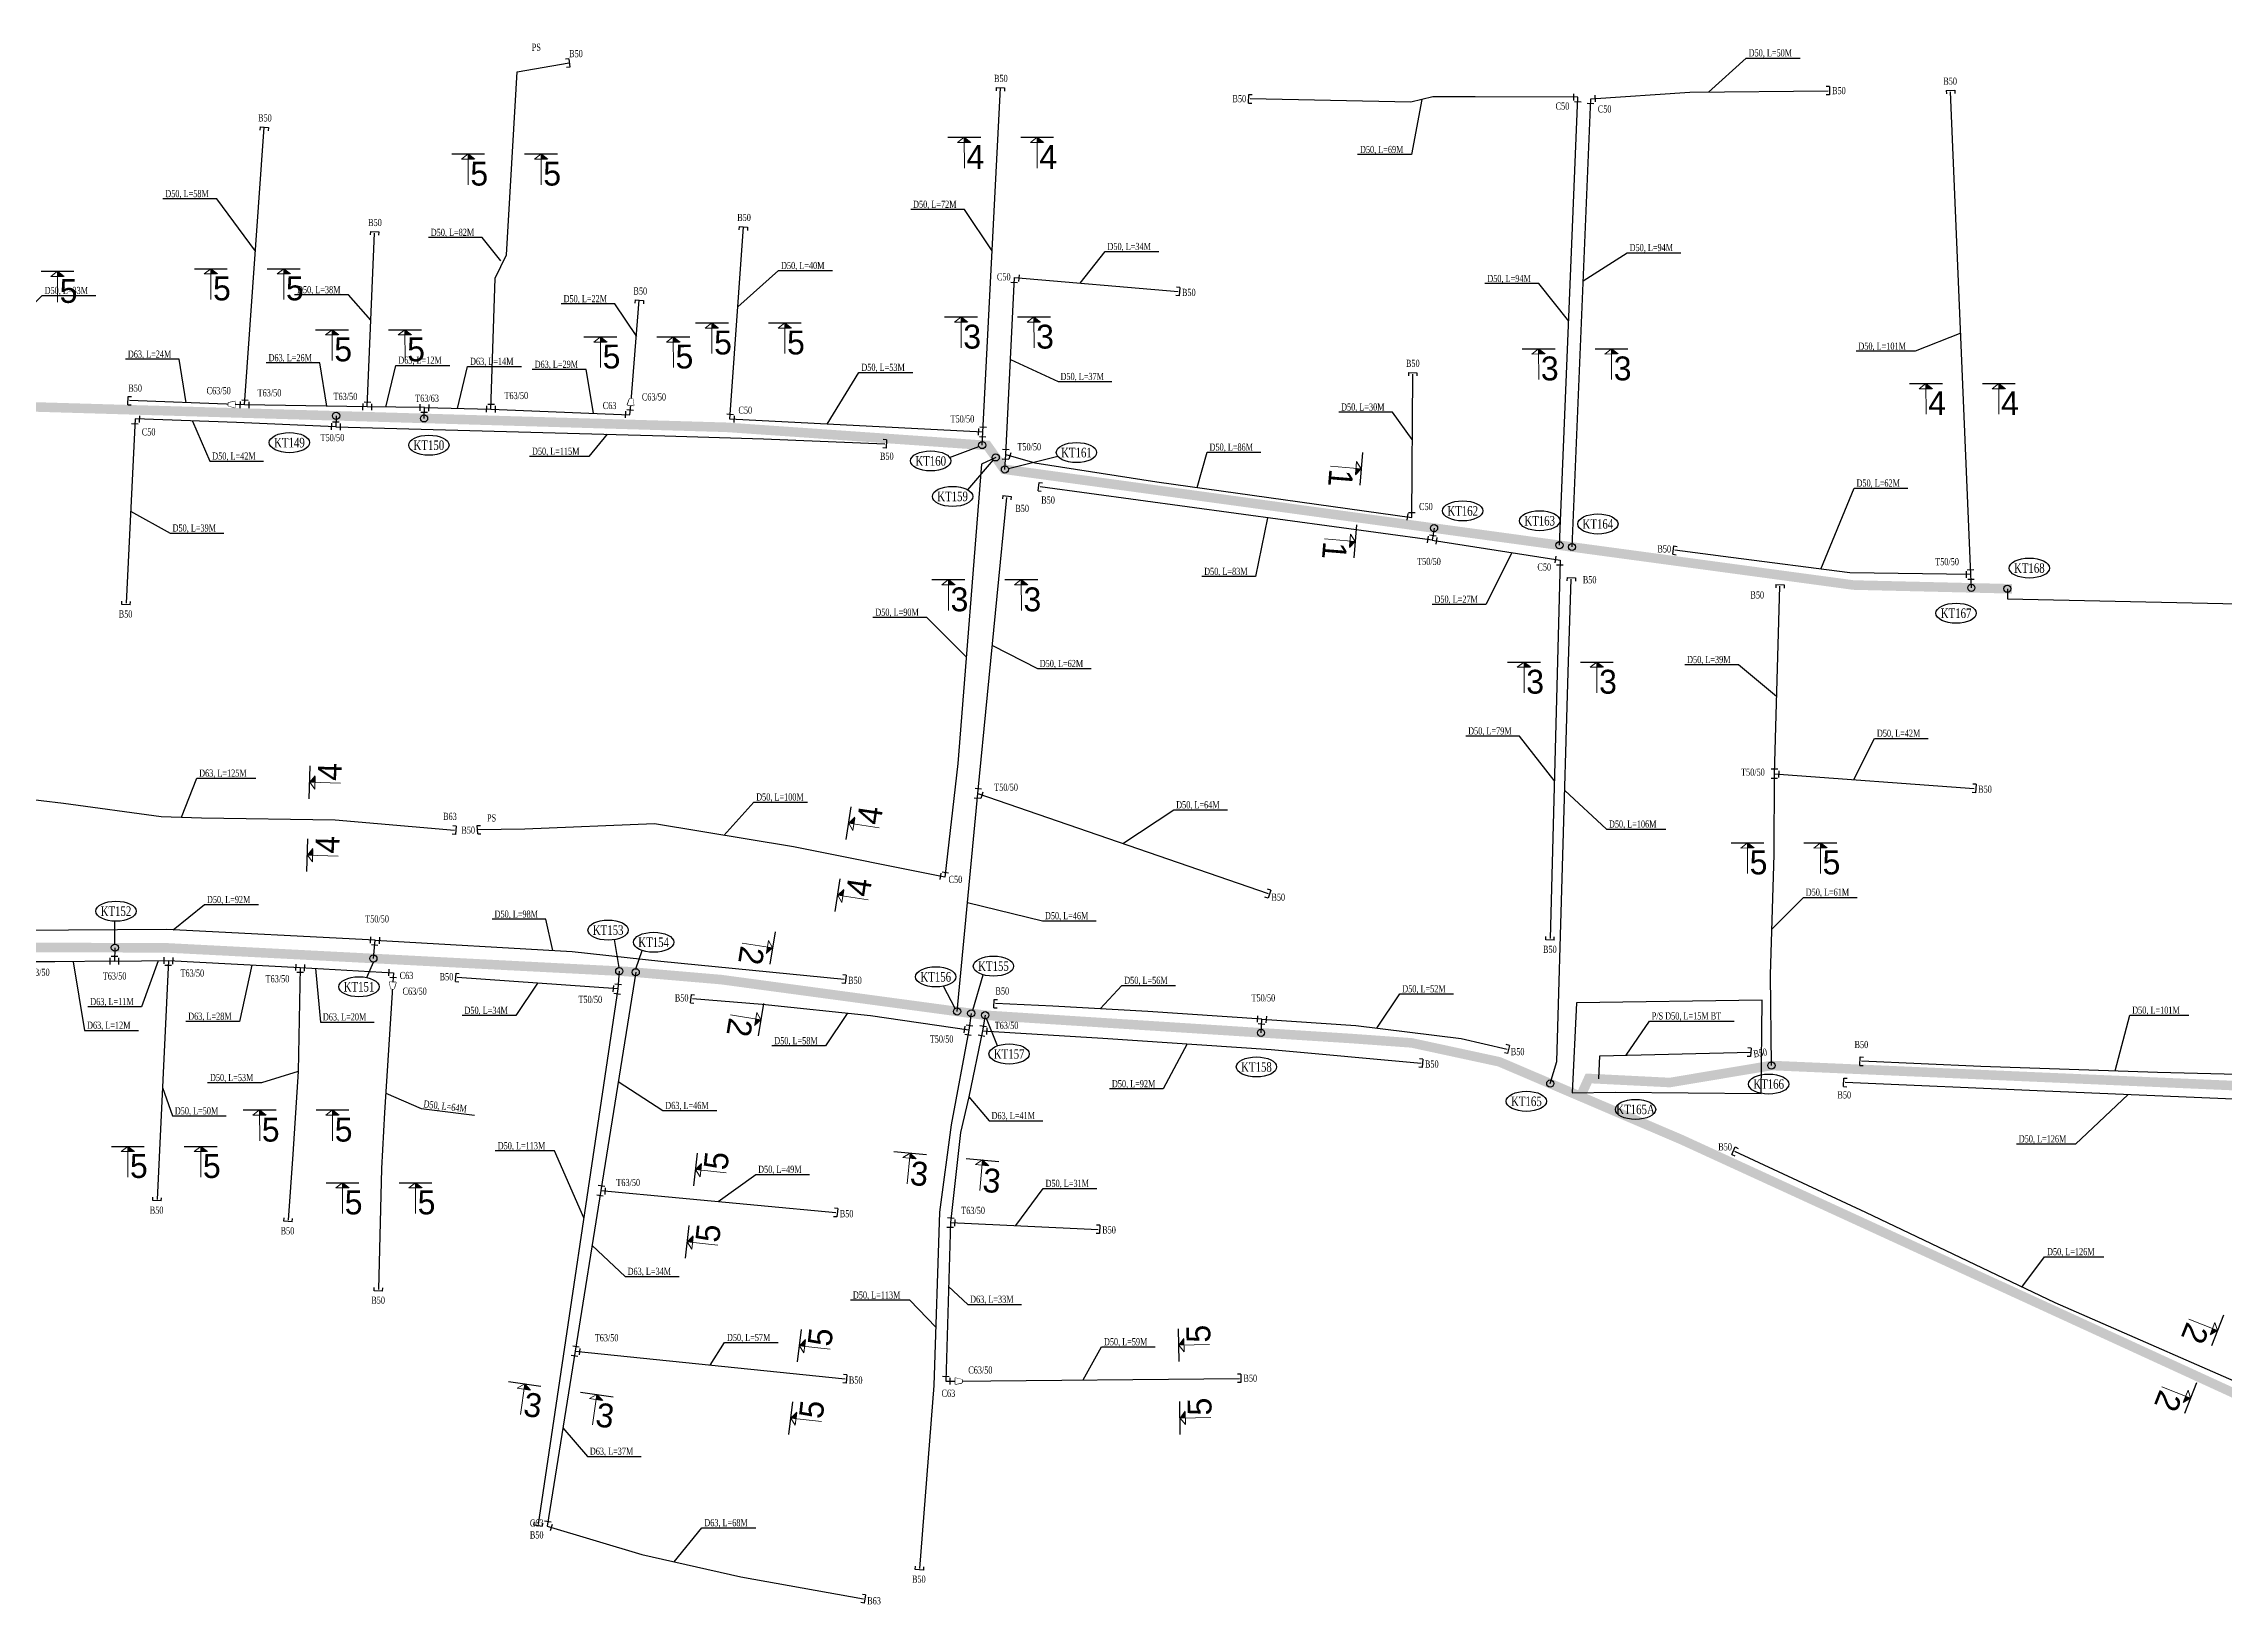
# Model space of a CAD drawing. Extents: x 549410 to 552487, y 2341005 to 2344743.
# Drawn here: x 551515.7 to 551971.8, y 2341095.9 to 2341422.4 of the extents above; entities that cross this region are included whole.
import ezdxf
from ezdxf.enums import TextEntityAlignment as Align

# ---------------------------------------------------------------- set-up
doc = ezdxf.new("R2010")
doc.units = 0
doc.header["$MEASUREMENT"] = 0
doc.set_wipeout_variables(frame=1)
doc.linetypes.add('DASHED', pattern=[0.75, 0.5, -0.25])
for name, color, linetype in [('110', 5, 'DASHED'), ('225', 5, 'DASHED'), ('50', 2, 'Continuous'), ('63', 1, 'Continuous'), ('90', 5, 'DASHED'), ('ten dai khoi thuy', 210, 'Continuous'), ('Text D-L', 7, 'Continuous'), ('Text phu kien', 2, 'Continuous')]:
    doc.layers.add(name, color=color, linetype=linetype)
doc.layers.add('MC', color=7, linetype='Continuous', lineweight=13)
doc.styles.add('HH', font='VHHELS.TTF')
doc.styles.add('Text', font='vntimeh.shx', dxfattribs={"width": 0.75, "bigfont": 'vn.shx'})
doc.styles.add('TextNode', font='vntimeh1.shx', dxfattribs={"width": 0.7, "bigfont": 'vn.shx'})
doc.linetypes.add('ZIGZAG', pattern='A,0.0001,-0.2,[131,ltypeshp.shx,S=0.2,R=0,X=-0.2,Y=0],-0.4,[131,ltypeshp.shx,S=0.2,R=180,X=0.2,Y=0],-0.2', length=0.8001)

# ---------------------------------------------------------------- blocks, each defined once
blk = doc.blocks.new('pt')
at = {"color": 3, "linetype": 'Continuous'}
blk.add_line((0.96, -0.69), (0.96, 0.69), dxfattribs=at)
blk = doc.blocks.new('bit')
at = {"color": 3, "linetype": 'Continuous'}
for points in [[(-0.3, -0.88), (-0.3, 0.88)], [(-0.3, 0.88), (0.39, 0.88)], [(-0.3, -0.88), (0.39, -0.88)]]:
    blk.add_lwpolyline(points, dxfattribs=at)
blk = doc.blocks.new('con')
at = {"color": 3, "linetype": 'Continuous'}
for points in [[(0, 0.67), (0, -0.67)], [(0, 0.67), (1.39, 0.34)], [(1.39, 0.34), (1.39, -0.34)], [(0, -0.67), (1.39, -0.34)]]:
    blk.add_lwpolyline(points, dxfattribs=at)
at = {"linetype": 'Continuous'}
blk.add_wipeout([(0, 0.67), (0, -0.67), (1.39, -0.34), (1.39, 0.34)], dxfattribs=at)
blk = doc.blocks.new('Daudai')
at = {"layer": 'ten dai khoi thuy', "color": 3}
blk.add_circle((0, 0), 0.75, dxfattribs=at)
blk = doc.blocks.new('Mc1-1')
at = {"layer": 'MC'}
for points in [[(-7.04, -0.89), (-8.44, 0.21), (-8.43, -0.89)], [(8.21, -0.89), (6.81, 0.21), (6.81, -0.89)]]:
    blk.add_hatch(color=256, dxfattribs=at).paths.add_polyline_path(points)
at = {"layer": '63'}
for points in [[(-11.87, 0.21), (-5, 0.21)], [(3.37, 0.21), (10.24, 0.21)]]:
    blk.add_lwpolyline(points, dxfattribs=at)
at = {"layer": 'MC'}
for p, q in [((-8.44, 0.21), (-9.83, -0.9)), ((-8.44, 0.21), (-8.42, -6.23)), ((-8.44, 0.21), (-7.04, -0.89)), ((6.81, 0.21), (5.41, -0.9)), ((6.81, 0.21), (6.82, -6.23)), ((6.81, 0.21), (8.21, -0.89)), ((-9.83, -0.9), (-7.23, -0.89)), ((5.41, -0.9), (8.01, -0.89))]:
    blk.add_line(p, q, dxfattribs=at)
at = {"style": 'HH'}
for p in [(-7.97, -6.42), (7.27, -6.42)]:
    blk.add_text('1', height=5, rotation=0.112, dxfattribs=at).set_placement(p)
blk = doc.blocks.new('Mc2-2')
at = {"layer": 'MC'}
for points in [[(-7.04, -0.86), (-8.44, 0.24), (-8.43, -0.86)], [(8.21, -0.86), (6.81, 0.24), (6.81, -0.86)]]:
    blk.add_hatch(color=256, dxfattribs=at).paths.add_polyline_path(points)
at = {"layer": '63'}
for points in [[(-11.87, 0.24), (-5, 0.24)], [(3.37, 0.24), (10.24, 0.24)]]:
    blk.add_lwpolyline(points, dxfattribs=at)
at = {"layer": 'MC'}
for p, q in [((-8.44, 0.24), (-9.83, -0.86)), ((-8.44, 0.24), (-8.42, -6.2)), ((-8.44, 0.24), (-7.04, -0.86)), ((6.81, 0.24), (5.41, -0.86)), ((6.81, 0.24), (6.82, -6.2)), ((6.81, 0.24), (8.21, -0.86)), ((-9.83, -0.86), (-7.23, -0.86)), ((5.41, -0.86), (8.01, -0.86))]:
    blk.add_line(p, q, dxfattribs=at)
at = {"style": 'HH'}
for p in [(-7.97, -6.39), (7.27, -6.39)]:
    blk.add_text('2', height=5, rotation=0.112, dxfattribs=at).set_placement(p)
blk = doc.blocks.new('Mc3-3')
at = {"layer": 'MC'}
for points in [[(-6.69, -0.88), (-8.09, 0.22), (-8.09, -0.88)], [(8.55, -0.88), (7.15, 0.22), (7.15, -0.88)]]:
    blk.add_hatch(color=256, dxfattribs=at).paths.add_polyline_path(points)
at = {"layer": '63'}
for points in [[(-11.53, 0.22), (-4.66, 0.22)], [(3.72, 0.22), (10.59, 0.22)]]:
    blk.add_lwpolyline(points, dxfattribs=at)
at = {"layer": 'MC'}
for p, q in [((-8.09, 0.22), (-9.49, -0.89)), ((-8.09, 0.22), (-8.08, -6.22)), ((-8.09, 0.22), (-6.69, -0.88)), ((7.15, 0.22), (5.76, -0.89)), ((7.15, 0.22), (7.17, -6.22)), ((7.15, 0.22), (8.55, -0.88)), ((-9.49, -0.89), (-6.88, -0.88)), ((5.76, -0.89), (8.36, -0.88))]:
    blk.add_line(p, q, dxfattribs=at)
at = {"style": 'HH'}
for p in [(-7.62, -6.41), (7.62, -6.41)]:
    blk.add_text('3', height=5, rotation=0.112, dxfattribs=at).set_placement(p)
blk = doc.blocks.new('Mc4-4')
at = {"layer": 'MC'}
for points in [[(-6.73, -0.75), (-8.13, 0.34), (-8.12, -0.76)], [(8.52, -0.75), (7.12, 0.34), (7.12, -0.76)]]:
    blk.add_hatch(color=256, dxfattribs=at).paths.add_polyline_path(points)
at = {"layer": '63'}
for points in [[(-11.56, 0.34), (-4.69, 0.34)], [(3.68, 0.34), (10.55, 0.34)]]:
    blk.add_lwpolyline(points, dxfattribs=at)
at = {"layer": 'MC'}
for p, q in [((-8.13, 0.34), (-9.52, -0.76)), ((-8.13, 0.34), (-8.11, -6.1)), ((-8.13, 0.34), (-6.73, -0.75)), ((7.12, 0.34), (5.72, -0.76)), ((7.12, 0.34), (7.13, -6.1)), ((7.12, 0.34), (8.52, -0.75)), ((-9.52, -0.76), (-6.92, -0.75)), ((5.72, -0.76), (8.32, -0.75))]:
    blk.add_line(p, q, dxfattribs=at)
at = {"style": 'HH'}
for p in [(-7.66, -6.28), (7.58, -6.28)]:
    blk.add_text('4', height=5, rotation=0.112, dxfattribs=at).set_placement(p)
blk = doc.blocks.new('Mc5-5')
at = {"layer": 'MC'}
for points in [[(-6.77, -0.84), (-8.17, 0.25), (-8.17, -0.85)], [(8.47, -0.84), (7.07, 0.25), (7.07, -0.85)]]:
    blk.add_hatch(color=256, dxfattribs=at).paths.add_polyline_path(points)
at = {"layer": '63'}
for points in [[(-11.61, 0.25), (-4.74, 0.25)], [(3.64, 0.25), (10.51, 0.25)]]:
    blk.add_lwpolyline(points, dxfattribs=at)
at = {"layer": 'MC'}
for p, q in [((-8.17, 0.25), (-9.57, -0.85)), ((-8.17, 0.25), (-8.16, -6.19)), ((-8.17, 0.25), (-6.77, -0.84)), ((7.07, 0.25), (5.68, -0.85)), ((7.07, 0.25), (7.08, -6.19)), ((7.07, 0.25), (8.47, -0.84)), ((-9.57, -0.85), (-6.96, -0.84)), ((5.68, -0.85), (8.28, -0.84))]:
    blk.add_line(p, q, dxfattribs=at)
at = {"style": 'HH'}
for p in [(-7.71, -6.37), (7.54, -6.37)]:
    blk.add_text('5', height=5, rotation=0.112, dxfattribs=at).set_placement(p)

msp = doc.modelspace()

# ---------------------------------------------------------------- linework, layer by layer
at = {"layer": '110', "color": 4, "ltscale": 10, "const_width": 2}
msp.add_lwpolyline([(551309.32, 2341273.18), (551317.48, 2341358.06), (551406.55, 2341351.78), (551513.05, 2341346.45), (551658.49, 2341342.17), (551713.08, 2341338.37), (551716.62, 2341333.38), (551836.07, 2341317.04), (551894.22, 2341309.17), (551927.39, 2341308.38)], dxfattribs=at)
at = {"layer": '225', "ltscale": 10, "const_width": 2}
msp.add_lwpolyline([(551048.03, 2341357.22), (551075.78, 2341346.33), (551100.46, 2341341.04), (551135.28, 2341336.34), (551175.22, 2341327.62), (551208.88, 2341317.26), (551280.22, 2341287.04), (551329.06, 2341263.78), (551351.14, 2341255.4), (551374.92, 2341248.24), (551422.5, 2341237.51), (551442.1, 2341235.17), (551491.14, 2341233.44), (551541.52, 2341233.27), (551637.57, 2341228.33), (551657.46, 2341226.63), (551712.64, 2341219.18), (551789.32, 2341214.3), (551801.84, 2341213.39), (551820.15, 2341209.44), (551858.23, 2341193.17), (552000.38, 2341127.9)], dxfattribs=at)
at = {"layer": '50'}
for points in [[(551609.29, 2341345.98), (551610.2, 2341373.34), (551612.55, 2341378.27), (551614.77, 2341416.55)], [(551712.17, 2341341.18), (551715.83, 2341413.2)], [(551836.61, 2341411.22), (551815.09, 2341411.3), (551806.27, 2341411.3), (551801.65, 2341410.15), (551768.04, 2341410.88)], [(551832.74, 2341317.49), (551836.61, 2341411.22)], [(551835.37, 2341317.13), (551839.29, 2341410.88)], [(551839.29, 2341410.88), (551860.01, 2341412.25), (551888.93, 2341412.58)], [(551918.76, 2341311.36), (551914.54, 2341412.34)], [(551557.79, 2341346.85), (551561.88, 2341404.94)], [(551583.42, 2341346.42), (551584.95, 2341382.76)], [(551659.26, 2341343.9), (551662.09, 2341384.12)], [(551716.94, 2341336.5), (551718.78, 2341373.47)], [(551718.78, 2341373.47), (551752.99, 2341370.58)], [(551638.52, 2341346.78), (551640.32, 2341368.75)], [(551801.87, 2341323.29), (551802.06, 2341353.3)], [(551555.79, 2341346.92), (551533.68, 2341347.75)], [(551534.87, 2341343.91), (551532.99, 2341305.37)], [(551576.86, 2341342.27), (551556.09, 2341343.15), (551534.87, 2341343.91)], [(551576.91, 2341344.57), (551576.86, 2341342.27)], [(551576.86, 2341342.27), (551645.65, 2341340.39), (551666.31, 2341339.76), (551691.66, 2341338.71)], [(551712.17, 2341341.18), (551659.26, 2341343.9)], [(551712.03, 2341338.45), (551712.17, 2341341.18)], [(551714.85, 2341335.87), (551711.85, 2341334.45), (551706.92, 2341271.83), (551704.21, 2341248.04)], [(551716.78, 2341333.35), (551716.94, 2341336.5)], [(551716.94, 2341336.5), (551723.03, 2341334.72), (551748.52, 2341330.76), (551801.87, 2341323.29)], [(551806.13, 2341318.56), (551724.12, 2341329.72)], [(551711.12, 2341265.58), (551717.21, 2341327.49)], [(551806.52, 2341321.08), (551806.13, 2341318.56)], [(551806.13, 2341318.56), (551832.86, 2341314.35)], [(551832.86, 2341314.35), (551830.78, 2341235.22)], [(551918.76, 2341311.36), (551893.44, 2341311.72), (551868.56, 2341314.96), (551856.88, 2341316.44)], [(551830.82, 2341204.88), (551832.21, 2341209.52), (551834.59, 2341290.92), (551835.2, 2341310.41)], [(551918.88, 2341308.58), (551918.76, 2341311.36)], [(551877.69, 2341269.7), (551878.85, 2341308.95)], [(551926.41, 2341308.4), (551926.45, 2341306.25), (551987.57, 2341304.96), (552019.93, 2341303.81), (552145.14, 2341300.9)], [(551877.07, 2341208.66), (551876.9, 2341227.65), (551877.61, 2341252.81), (551877.69, 2341269.7)], [(551877.69, 2341269.7), (551919.49, 2341266.63)], [(551706.78, 2341219.97), (551711.12, 2341265.58)], [(551711.12, 2341265.58), (551771.8, 2341244.61)], [(551704.21, 2341248.04), (551672.59, 2341254.39), (551643.47, 2341259.24), (551616.4, 2341258.11)], [(551585.06, 2341234.86), (551541.54, 2341237.11), (551510.66, 2341236.89), (551493.24, 2341236.6)], [(551530.65, 2341233.31), (551530.54, 2341230.5)], [(551584.71, 2341231.05), (551585.06, 2341234.86)], [(551585.06, 2341234.86), (551626.28, 2341232.5), (551644.83, 2341230.51), (551683.17, 2341226.71)], [(551541.86, 2341230.61), (551539.48, 2341180.66)], [(551569.41, 2341229.15), (551568.96, 2341207.39), (551567.84, 2341190.08), (551566.9, 2341176.32)], [(551636.13, 2341228.4), (551635.81, 2341224.67)], [(551588.76, 2341226.08), (551587.03, 2341198.84), (551586.43, 2341187.09), (551585.76, 2341161.81)], [(551635.81, 2341224.67), (551602.23, 2341227.08)], [(551635.81, 2341224.67), (551619.19, 2341112.68)], [(551709.25, 2341216.06), (551688.7, 2341219.02), (551666, 2341221.39), (551651.43, 2341222.61)], [(551709.73, 2341219.57), (551709.25, 2341216.06)], [(551770.52, 2341218.33), (551746.64, 2341219.96), (551726.81, 2341221.04), (551714.8, 2341221.6)], [(551709.25, 2341216.06), (551705.53, 2341196.24), (551703.1, 2341177.96), (551701.94, 2341141.73), (551698.94, 2341103.45)], [(551712.08, 2341215.91), (551737.26, 2341214.38), (551772.47, 2341211.99), (551803.8, 2341209.17)], [(551770.33, 2341215.51), (551770.52, 2341218.33)], [(551770.52, 2341218.33), (551790.17, 2341217), (551812.21, 2341214.29), (551821.81, 2341212.08)], [(551996.82, 2341206.24), (551957.82, 2341207.23), (551920.83, 2341208.44), (551895.88, 2341209.55)], [(552018.04, 2341201.21), (551980.25, 2341201.33), (551934.27, 2341203.32), (551892.46, 2341205.13)], [(551983.86, 2341138.21), (551936.42, 2341158.99), (551896.78, 2341177.9), (551869.41, 2341190.7)], [(551632.26, 2341182.48), (551681.43, 2341177.88)], [(551705.37, 2341175.8), (551736.3, 2341174.38)], [(551626.92, 2341148.89), (551683.34, 2341143.09)], [(551706.39, 2341142.64), (551765.83, 2341143.22)]]:
    msp.add_lwpolyline(points, dxfattribs=at)
at = {"layer": '50', "color": 1}
msp.add_lwpolyline([(551840.98, 2341205.85), (551841.18, 2341210.66), (551872.77, 2341211.44)], dxfattribs=at)
at = {"layer": '63', "color": 6}
for points in [[(551557.79, 2341346.85), (551555.79, 2341346.92)], [(551583.42, 2341346.42), (551557.79, 2341346.85)], [(551595.37, 2341346.28), (551583.42, 2341346.42)], [(551595.3, 2341344.03), (551595.37, 2341346.28)], [(551595.37, 2341346.28), (551609.29, 2341345.98)], [(551638.34, 2341344.79), (551638.52, 2341346.78)], [(551609.29, 2341345.98), (551638.34, 2341344.79)], [(551482.45, 2341268.03), (551519.9, 2341263.54), (551540.36, 2341260.78), (551548.74, 2341260.44), (551576.72, 2341260.08), (551601.65, 2341257.91)], [(551518.1, 2341230.33), (551500, 2341230.33)], [(551530.54, 2341230.5), (551518.1, 2341230.33)], [(551530.54, 2341230.5), (551541.86, 2341230.61)], [(551541.86, 2341230.61), (551569.41, 2341229.15)], [(551569.41, 2341229.15), (551588.89, 2341228.07)], [(551588.89, 2341228.07), (551588.76, 2341226.08)], [(551639.57, 2341228.16), (551632.26, 2341182.48)], [(551712.64, 2341219.18), (551712.08, 2341215.91)], [(551712.08, 2341215.91), (551709.23, 2341202.14), (551707.47, 2341194.68), (551705.37, 2341175.8)], [(551632.26, 2341182.48), (551626.92, 2341148.89)], [(551705.37, 2341175.8), (551704.39, 2341142.62)], [(551626.92, 2341148.89), (551621.02, 2341112.31)], [(551704.39, 2341142.62), (551706.39, 2341142.64)], [(551621.02, 2341112.31), (551640.84, 2341106.4), (551661.53, 2341101.67), (551687.2, 2341097.1)]]:
    msp.add_lwpolyline(points, dxfattribs=at)
at = {"layer": '63', "linetype": 'ZIGZAG', "ltscale": 10}
msp.add_lwpolyline([(551844.42, 2341203.08), (551874.95, 2341202.83), (551875.13, 2341222.35), (551836.29, 2341221.74), (551835.38, 2341202.93)], close=True, dxfattribs=at)
at = {"layer": '90', "color": 241, "ltscale": 10, "true_color": 0xf7abae, "const_width": 2}
msp.add_lwpolyline([(551837.14, 2341202.18), (551838.85, 2341205.95), (551855.83, 2341205.1), (551877.07, 2341208.66), (552000, 2341203.32), (552081.77, 2341206.92), (552271.65, 2341226.81)], dxfattribs=at)
at = {"layer": 'ten dai khoi thuy', "color": 3, "linetype": 'ByBlock'}
for points in [[(551705.22, 2341335.85), (551711.33, 2341338.18)], [(551714.33, 2341335.33), (551708.97, 2341329.12)], [(551717.51, 2341333.54), (551727.81, 2341336.12)], [(551530.65, 2341234.06), (551530.65, 2341238.84)], [(551636.13, 2341229.15), (551635.15, 2341235)], [(551639.57, 2341228.91), (551640.89, 2341232.72)], [(551583.35, 2341227.06), (551584.71, 2341230.3)], [(551706.39, 2341220.61), (551703.9, 2341225.26)], [(551710.05, 2341220.25), (551712.23, 2341227.64)], [(551715.23, 2341212.78), (551712.92, 2341218.48)]]:
    msp.add_lwpolyline(points, dxfattribs=at)
for centre in [(551567.15, 2341338.96), (551596.31, 2341338.42), (551701.26, 2341335.13), (551731.74, 2341336.88), (551705.83, 2341327.71), (551812.51, 2341324.68), (551828.6, 2341322.62), (551840.78, 2341321.94), (551931, 2341312.72), (551915.69, 2341303.27), (551530.88, 2341240.94), (551633.8, 2341236.99), (551643.31, 2341234.44), (551702.31, 2341227.21), (551714.38, 2341229.45), (551717.66, 2341211.07), (551769.38, 2341208.36), (551876.49, 2341204.78), (551825.83, 2341201.17), (551848.65, 2341199.48)]:
    msp.add_ellipse(centre, major_axis=(-4.22, 0), ratio=0.497929, dxfattribs=at)
at = {"layer": 'Text D-L', "color": 9}
for points in [[(551863.9, 2341412.3), (551871.8, 2341419.42), (551883.05, 2341419.42)], [(551803.96, 2341410.72), (551801.78, 2341399.21), (551790.53, 2341399.21)], [(551560.05, 2341379.04), (551551.95, 2341389.98), (551540.7, 2341389.98)], [(551714.1, 2341379.07), (551708.32, 2341387.74), (551697.07, 2341387.74)], [(551611.38, 2341376.97), (551607.46, 2341381.87), (551596.21, 2341381.87)], [(551732.53, 2341372.3), (551737.72, 2341378.92), (551748.97, 2341378.92)], [(551837.7, 2341372.84), (551846.91, 2341378.69), (551858.16, 2341378.69)], [(551660.91, 2341367.36), (551669.46, 2341374.94), (551680.71, 2341374.94)], [(551510.92, 2341365.3), (551515.45, 2341369.72), (551526.7, 2341369.72)], [(551584.18, 2341364.59), (551579.49, 2341369.89), (551568.24, 2341369.89)], [(551834.68, 2341364.35), (551828.41, 2341372.22), (551817.16, 2341372.22)], [(551639.82, 2341361.16), (551635.23, 2341367.99), (551623.98, 2341367.99)], [(551916.65, 2341361.85), (551907.13, 2341358.06), (551894.76, 2341358.06)], [(551545.53, 2341347.31), (551544.11, 2341356.4), (551532.86, 2341356.4)], [(551574.95, 2341346.56), (551573.52, 2341355.65), (551562.27, 2341355.65)], [(551717.92, 2341356.34), (551727.9, 2341351.73), (551739.15, 2341351.73)], [(551587.32, 2341346.37), (551589.42, 2341355.13), (551600.67, 2341355.13)], [(551602.33, 2341346.13), (551604.42, 2341354.89), (551615.67, 2341354.89)], [(551630.72, 2341345.1), (551629.18, 2341354.27), (551617.93, 2341354.27)], [(551679.6, 2341342.85), (551686.26, 2341353.64), (551697.51, 2341353.64)], [(551546.89, 2341343.48), (551550.51, 2341335.07), (551561.76, 2341335.07)], [(551801.97, 2341339.61), (551797.83, 2341345.34), (551786.58, 2341345.34)], [(551633.61, 2341340.72), (551629.75, 2341336.08), (551617.37, 2341336.08)], [(551757.01, 2341329.57), (551759.07, 2341336.94), (551770.32, 2341336.94)], [(551887.39, 2341312.51), (551894.36, 2341329.42), (551905.61, 2341329.42)], [(551533.93, 2341324.64), (551542.21, 2341320.03), (551553.46, 2341320.03)], [(551771.72, 2341323.25), (551769.19, 2341310.95), (551757.94, 2341310.95)], [(551822.81, 2341315.93), (551817.35, 2341305.12), (551806.1, 2341305.12)], [(551708.68, 2341294.15), (551700.43, 2341302.4), (551689.18, 2341302.4)], [(551714.16, 2341296.54), (551723.56, 2341291.68), (551734.81, 2341291.68)], [(551878.16, 2341285.86), (551870.19, 2341292.51), (551858.94, 2341292.51)], [(551831.65, 2341268.31), (551824.4, 2341277.59), (551813.15, 2341277.59)], [(551894.33, 2341268.48), (551898.63, 2341277.09), (551909.88, 2341277.09)], [(551544.55, 2341260.61), (551547.77, 2341268.75), (551560.15, 2341268.75)], [(551833.87, 2341266.18), (551842.59, 2341258.1), (551854.96, 2341258.1)], [(551658.03, 2341256.81), (551664.26, 2341263.76), (551675.51, 2341263.76)], [(551741.46, 2341255.09), (551752.09, 2341262.13), (551763.34, 2341262.13)], [(551542.85, 2341237.04), (551549.4, 2341242.31), (551560.65, 2341242.31)], [(551708.95, 2341242.77), (551724.64, 2341238.93), (551735.89, 2341238.93)], [(551877.17, 2341237.18), (551883.75, 2341243.84), (551895, 2341243.84)], [(551622.21, 2341232.73), (551620.8, 2341239.25), (551609.55, 2341239.25)], [(551521.92, 2341230.38), (551524.33, 2341216.01), (551535.58, 2341216.01)], [(551539.72, 2341230.59), (551536.25, 2341220.96), (551525, 2341220.96)], [(551559.3, 2341229.68), (551556.73, 2341217.89), (551545.48, 2341217.89)], [(551572.57, 2341228.97), (551573.64, 2341217.76), (551584.89, 2341217.76)], [(551619.02, 2341225.87), (551614.5, 2341219.12), (551603.25, 2341219.12)], [(551736.73, 2341220.5), (551741.23, 2341225.41), (551752.48, 2341225.41)], [(551794.52, 2341216.47), (551799.37, 2341223.63), (551810.62, 2341223.63)], [(551683.8, 2341219.53), (551679.29, 2341212.78), (551668.04, 2341212.78)], [(551948.95, 2341207.52), (551952.02, 2341219.16), (551964.39, 2341219.16)], [(551846.69, 2341210.8), (551851.54, 2341217.96), (551869.29, 2341217.96)], [(551754.87, 2341213.19), (551749.9, 2341203.77), (551738.65, 2341203.77)], [(551568.96, 2341207.39), (551561.28, 2341205.07), (551550.03, 2341205.07)], [(551635.91, 2341205.32), (551645.25, 2341199.23), (551656.5, 2341199.23)], [(551540.6, 2341204.05), (551542.68, 2341198.11), (551553.93, 2341198.11)], [(551587.33, 2341202.86), (551594.68, 2341199.64), (551605.85, 2341198.29)], [(551709.23, 2341202.14), (551713.47, 2341197.11), (551724.72, 2341197.11)], [(551951.7, 2341202.57), (551940.67, 2341192.24), (551928.3, 2341192.24)], [(551628.7, 2341176.82), (551622.59, 2341190.8), (551610.21, 2341190.8)], [(551656.84, 2341180.18), (551664.67, 2341185.87), (551675.92, 2341185.87)], [(551719.08, 2341175.17), (551724.77, 2341182.93), (551736.02, 2341182.93)], [(551630.44, 2341171.04), (551637.37, 2341164.53), (551648.62, 2341164.53)], [(551929.43, 2341162.32), (551934.21, 2341168.65), (551946.58, 2341168.65)], [(551702.33, 2341153.95), (551696.86, 2341159.58), (551684.48, 2341159.58)], [(551704.97, 2341162.43), (551709, 2341158.7), (551720.25, 2341158.7)], [(551655.13, 2341145.99), (551658.14, 2341150.7), (551669.39, 2341150.7)], [(551733.12, 2341142.9), (551736.98, 2341149.8), (551748.23, 2341149.8)], [(551624.34, 2341132.88), (551629.47, 2341126.89), (551640.72, 2341126.89)], [(551647.63, 2341104.85), (551653.41, 2341111.95), (551664.66, 2341111.95)]]:
    msp.add_lwpolyline(points, dxfattribs=at)
at = {"layer": 'Text phu kien'}
for points in [[(551614.77, 2341416.55), (551625.62, 2341418.39)], [(551616.4, 2341258.11), (551606.48, 2341257.99)]]:
    msp.add_lwpolyline(points, dxfattribs=at)

# ---------------------------------------------------------------- block references
at = {"layer": '50'}
for name, p, rotation in [('bit', (551625.38, 2341418.36), 185.4230760164732), ('bit', (551715.82, 2341412.9), 267.0922864693435), ('bit', (551768.04, 2341410.88), 358.7567138527165), ('pt', (551836.61, 2341411.22), 179.7807178422064), ('pt', (551836.61, 2341411.22), 267.6352886888862), ('pt', (551839.29, 2341410.88), 3.805435516008836), ('bit', (551888.93, 2341412.58), 180.6416684377436), ('bit', (551914.54, 2341412.34), 272.3969282960871), ('pt', (551839.29, 2341410.88), 267.6039457189294), ('bit', (551561.86, 2341404.65), 265.9743192615009), ('bit', (551584.95, 2341382.76), 267.5909700271729), ('bit', (551662.07, 2341383.82), 265.9785829636546), ('pt', (551718.78, 2341373.47), 355.1767163736366), ('pt', (551718.78, 2341373.47), 267.1550887403719), ('bit', (551752.99, 2341370.58), 175.1768684153907), ('bit', (551640.32, 2341368.45), 264.8414584021448), ('bit', (551802.06, 2341353.3), 269.6455541568917), ('bit', (551533.68, 2341347.75), 357.8567779242172), ('pt', (551557.79, 2341346.85), 359.0329470006952), ('pt', (551583.42, 2341346.42), 179.033099048744), ('pt', (551583.42, 2341346.42), 87.59112207928766), ('pt', (551583.42, 2341346.42), 359.3232850597925), ('pt', (551595.37, 2341346.28), 179.3234371247608), ('pt', (551595.37, 2341346.28), 358.7822236253038), ('pt', (551609.29, 2341345.98), 178.7823756904424), ('pt', (551609.29, 2341345.98), 88.09515860786505), ('pt', (551609.29, 2341345.98), 357.6529107293514), ('pt', (551534.87, 2341343.91), 267.2140112574102), ('pt', (551534.87, 2341343.91), 357.9512417650013), ('pt', (551576.86, 2341342.27), 177.5621915126431), ('pt', (551576.86, 2341342.27), 88.797098646024), ('pt', (551576.86, 2341342.27), 358.4320174397189), ('pt', (551595.37, 2341346.28), 268.2675667868107), ('pt', (551659.26, 2341343.9), 85.97873500262239), ('pt', (551659.26, 2341343.9), 357.0571344873597), ('pt', (551712.17, 2341341.18), 177.0572865307997), ('pt', (551712.17, 2341341.18), 87.09243851730476), ('bit', (551691.66, 2341338.71), 177.6173976516585), ('pt', (551712.17, 2341341.18), 267.0922864693435), ('pt', (551716.94, 2341336.5), 87.15524077896025), ('pt', (551716.94, 2341336.5), 267.1550887403719), ('pt', (551716.94, 2341336.5), 343.6995417998245), ('bit', (551724.12, 2341329.72), 352.2490867073441), ('bit', (551717.21, 2341327.49), 264.3810041505461), ('pt', (551801.87, 2341323.29), 172.0311841102589), ('pt', (551801.87, 2341323.29), 89.64570619825183), ('pt', (551806.13, 2341318.56), 172.2492387278299), ('pt', (551806.13, 2341318.56), 81.36432524263957), ('pt', (551806.13, 2341318.56), 351.0406538906107), ('pt', (551832.86, 2341314.35), 171.0408059106986), ('bit', (551856.88, 2341316.44), 352.7777035603449), ('pt', (551832.86, 2341314.35), 268.4967867718429), ('bit', (551835.2, 2341310.41), 268.2207516592201), ('pt', (551918.76, 2341311.36), 179.1891570163219), ('pt', (551918.76, 2341311.36), 92.39708034764362), ('pt', (551918.76, 2341311.36), 272.3969282960871), ('bit', (551532.99, 2341305.37), 87.21416328879477), ('bit', (551878.85, 2341308.95), 268.3095892618844), ('pt', (551877.69, 2341269.7), 269.7418804351399), ('pt', (551877.69, 2341269.7), 88.30974128634617), ('pt', (551877.69, 2341269.7), 355.8028775647487), ('pt', (551711.12, 2341265.58), 264.5687450923215), ('pt', (551711.12, 2341265.58), 84.38115618591928), ('pt', (551711.12, 2341265.58), 340.9314204217695), ('bit', (551919.49, 2341266.63), 175.803029601407), ('bit', (551601.65, 2341257.91), 175.01514390999), ('bit', (551606.78, 2341258), 2.67247948255266), ('pt', (551704.21, 2341248.04), 168.6538682047285), ('pt', (551704.21, 2341248.04), 83.51136892568616), ('bit', (551771.8, 2341244.61), 160.9315724401292), ('pt', (551585.06, 2341234.86), 177.0354300784317), ('pt', (551585.06, 2341234.86), 264.6444907418605), ('pt', (551585.06, 2341234.86), 356.7287438791809), ('bit', (551830.78, 2341235.22), 88.49693882255922), ('pt', (551530.54, 2341230.5), 180.7912914703439), ('pt', (551530.54, 2341230.5), 87.63370800718477), ('pt', (551530.54, 2341230.5), 0.537752000972168), ('pt', (551541.86, 2341230.61), 180.5375999648705), ('pt', (551541.86, 2341230.61), 267.2768092636336), ('pt', (551541.86, 2341230.61), 356.9633333341712), ('pt', (551569.41, 2341229.15), 176.9634853737678), ('pt', (551569.41, 2341229.15), 268.8332142306243), ('pt', (551569.41, 2341229.15), 356.845347310332), ('bit', (551602.23, 2341227.08), 355.900227072923), ('pt', (551635.81, 2341224.67), 175.9003791004496), ('pt', (551635.81, 2341224.67), 261.5594164419584), ('pt', (551635.81, 2341224.67), 85.06994327845256), ('bit', (551651.43, 2341222.61), 355.2023915249148), ('bit', (551683.17, 2341226.71), 174.3407203359143), ('bit', (551714.8, 2341221.6), 357.3482421143558), ('pt', (551770.52, 2341218.33), 176.0825477186509), ('pt', (551770.52, 2341218.33), 356.1468711148896), ('pt', (551709.25, 2341216.06), 171.802062368089), ('pt', (551709.25, 2341216.06), 259.3856517451708), ('pt', (551709.25, 2341216.06), 82.1799758283935), ('pt', (551712.08, 2341215.91), 258.308450677832), ('pt', (551712.08, 2341215.91), 80.22286906481361), ('pt', (551712.08, 2341215.91), 356.5185693284303), ('pt', (551770.52, 2341218.33), 266.2048039234204), ('bit', (551803.8, 2341209.17), 174.8496101143135), ('bit', (551821.81, 2341212.08), 167.0219317295441), ('bit', (551872.47, 2341211.43), 176.7184950529787), ('bit', (551895.88, 2341209.55), 357.469480209625), ('bit', (551892.46, 2341205.13), 357.5172201786656), ('bit', (551869.41, 2341190.7), 334.9403818380854), ('pt', (551632.26, 2341182.48), 80.90757463906252), ('pt', (551632.26, 2341182.48), 354.6566565806316), ('bit', (551539.48, 2341180.66), 87.27696128668642), ('pt', (551632.26, 2341182.48), 260.9715453338426), ('bit', (551681.43, 2341177.88), 174.6568086200007), ('bit', (551566.9, 2341176.32), 86.06183459601571), ('pt', (551705.37, 2341175.8), 268.3168750280209), ('pt', (551705.37, 2341175.8), 83.6387199131824), ('pt', (551705.37, 2341175.8), 357.360783222948), ('bit', (551736.3, 2341174.38), 177.3609352455351), ('bit', (551585.76, 2341161.81), 88.48462596351919), ('pt', (551626.92, 2341148.89), 260.8400576148858), ('pt', (551626.92, 2341148.89), 80.97169738710775), ('pt', (551626.92, 2341148.89), 354.1272173255018), ('bit', (551683.34, 2341143.09), 174.1273693871693), ('bit', (551765.83, 2341143.22), 180.5584612240762), ('bit', (551619.19, 2341112.68), 81.55956848645265), ('pt', (551621.02, 2341112.31), 80.8402096570947), ('pt', (551621.02, 2341112.31), 343.39999393891), ('bit', (551698.94, 2341103.45), 85.5243296138089), ('bit', (551687.2, 2341097.1), 169.8938396069659)]:
    msp.add_blockref(name, p, dxfattribs=dict(at, rotation=rotation))
at = {"layer": '63'}
for name, p in [('Mc4-4', (551716.4, 2341402.51)), ('Mc5-5', (551612.7, 2341399.1)), ('Mc5-5', (551511.57, 2341374.56)), ('Mc5-5', (551558.89, 2341375.09)), ('Mc3-3', (551715.69, 2341365.04)), ('Mc5-5', (551584.24, 2341362.33)), ('Mc5-5', (551640.36, 2341360.84)), ('Mc5-5', (551663.68, 2341363.77)), ('Mc3-3', (551836.48, 2341358.39)), ('Mc4-4', (551917.52, 2341350.99)), ('Mc3-3', (551713.04, 2341310.08)), ('Mc3-3', (551833.42, 2341292.85)), ('Mc5-5', (551880.23, 2341255.01)), ('Mc5-5', (551569.09, 2341199.11)), ('Mc5-5', (551541.52, 2341191.5)), ('Mc5-5', (551586.43, 2341183.89))]:
    msp.add_blockref(name, p, dxfattribs=at)
for name, p, rotation in [('Mc1-1', (551790.38, 2341325.11), 265.2120815372263), ('Mc4-4', (551571.51, 2341260.78), 88.19324732207434), ('Mc4-4', (551683.38, 2341252.27), 81.30527744877574), ('Mc2-2', (551666.59, 2341224.98), 260.7656237818681), ('Mc5-5', (551651.53, 2341179.86), 83.52398920158183), ('Mc3-3', (551704.97, 2341189.37), 354.5641644215368), ('Mc2-2', (551967, 2341145.47), 248.3383460346404), ('Mc5-5', (551673.23, 2341143), 83.1960513798867), ('Mc5-5', (551753.52, 2341143.09), 90.92809259351687), ('Mc3-3', (551624.33, 2341140.67), 351.8381809899232)]:
    msp.add_blockref(name, p, dxfattribs=dict(at, rotation=rotation))
at = {"layer": 'ten dai khoi thuy'}
for p in [(551576.91, 2341344.57), (551595.3, 2341344.03), (551712.03, 2341338.45), (551714.85, 2341335.87), (551716.78, 2341333.35), (551806.52, 2341321.08), (551832.74, 2341317.49), (551835.37, 2341317.13), (551918.88, 2341308.58), (551926.41, 2341308.4), (551530.65, 2341233.31), (551584.71, 2341231.05), (551636.13, 2341228.4), (551639.57, 2341228.16), (551706.78, 2341219.97), (551709.73, 2341219.57), (551712.64, 2341219.18), (551770.33, 2341215.51), (551830.82, 2341204.88), (551877.07, 2341208.66)]:
    msp.add_blockref('Daudai', p, dxfattribs=at)

# ---------------------------------------------------------------- texts
at = {"layer": 'ten dai khoi thuy', "color": 2, "style": 'TextNode', "width": 0.75}
for s, p in [('KT149', (551567.15, 2341338.96)), ('KT150', (551596.31, 2341338.42)), ('KT161', (551731.74, 2341336.88)), ('KT160', (551701.26, 2341335.13)), ('KT159', (551705.83, 2341327.71)), ('KT162', (551812.51, 2341324.68)), ('KT163', (551828.6, 2341322.62)), ('KT164', (551840.78, 2341321.94)), ('KT168', (551931, 2341312.72)), ('KT167', (551915.69, 2341303.27)), ('KT152', (551530.88, 2341240.94)), ('KT153', (551633.8, 2341236.99)), ('KT154', (551643.31, 2341234.44)), ('KT156', (551702.31, 2341227.21)), ('KT155', (551714.38, 2341229.45)), ('KT151', (551581.7, 2341225.13)), ('KT157', (551717.66, 2341211.07)), ('KT158', (551769.38, 2341208.36)), ('KT166', (551876.49, 2341204.78)), ('KT165', (551825.83, 2341201.17)), ('KT165a', (551848.65, 2341199.48))]:
    msp.add_text(s, height=2, dxfattribs=at).set_placement(p, align=Align.MIDDLE)
at = {"layer": 'Text D-L', "color": 1, "style": 'Text', "width": 0.75}
for s, p in [('ps', (551617.83, 2341420.47)), ('ps', (551608.46, 2341259.26)), ('p/s D50, L=15m bt ', (551852.04, 2341217.84))]:
    msp.add_text(s, height=1.5, dxfattribs=at).set_placement(p, align=Align.BOTTOM_LEFT)
at = {"layer": 'Text D-L', "color": 4, "style": 'Text', "width": 0.75}
for s, p in [('D50, L=50m', (551872.3, 2341419.3)), ('D50, L=69m', (551791.03, 2341399.09)), ('D50, L=34m', (551738.22, 2341378.8)), ('D50, L=94m', (551847.41, 2341378.57)), ('D50, L=94m', (551817.66, 2341372.1)), ('D50, L=33m', (551515.95, 2341369.6)), ('D50, L=101m', (551895.26, 2341357.94)), ('D63, L=24m', (551533.36, 2341356.28)), ('D63, L=26m', (551562.77, 2341355.53)), ('D63, L=12m', (551589.92, 2341355.01)), ('D63, L=14m', (551604.92, 2341354.77)), ('D63, L=29m', (551618.43, 2341354.15)), ('D50, L=53m', (551686.76, 2341353.52)), ('D50, L=37m', (551728.4, 2341351.61)), ('D50, L=30m', (551787.08, 2341345.22)), ('D50, L=115m', (551617.87, 2341335.96)), ('D50, L=86m', (551759.57, 2341336.82)), ('D50, L=42m', (551551.01, 2341334.95)), ('D50, L=62m', (551894.86, 2341329.3)), ('D50, L=39m', (551542.71, 2341319.91)), ('D50, L=83m', (551758.44, 2341310.83)), ('D50, L=27m', (551806.6, 2341305)), ('D50, L=90m', (551689.68, 2341302.28)), ('D50, L=62m', (551724.06, 2341291.56)), ('D50, L=39m', (551859.44, 2341292.39)), ('D50, L=79m', (551813.65, 2341277.47)), ('D50, L=42m', (551899.13, 2341276.97)), ('D63, L=125m', (551548.27, 2341268.63)), ('D50, L=64m', (551752.59, 2341262.01)), ('D50, L=106m', (551843.09, 2341257.98)), ('D50, L=92m', (551549.9, 2341242.19)), ('D50, L=61m', (551884.25, 2341243.72)), ('D50, L=98m', (551610.05, 2341239.13)), ('D50, L=46m', (551725.14, 2341238.81)), ('D50, L=56m', (551741.73, 2341225.29)), ('D50, L=52m', (551799.87, 2341223.51)), ('D63, L=11m', (551525.5, 2341220.84)), ('D63, L=28m', (551545.98, 2341217.77)), ('D63, L=20m', (551574.14, 2341217.64)), ('D50, L=34m', (551603.75, 2341219)), ('D50, L=101m', (551952.52, 2341219.04)), ('D63, L=12m', (551524.83, 2341215.89)), ('D50, L=58m', (551668.54, 2341212.66)), ('D50, L=53m', (551550.53, 2341204.95)), ('D50, L=92m', (551739.15, 2341203.65)), ('D63, L=46m', (551645.75, 2341199.11)), ('D50, L=50m', (551543.18, 2341197.99)), ('D63, L=41m', (551713.97, 2341196.99)), ('D50, L=113m', (551610.71, 2341190.68)), ('D50, L=126m', (551928.8, 2341192.12)), ('D50, L=49m', (551665.17, 2341185.75)), ('D50, L=31m', (551725.27, 2341182.81)), ('D50, L=126m', (551934.71, 2341168.53)), ('D63, L=34m', (551637.87, 2341164.41)), ('D50, L=113m', (551684.98, 2341159.46)), ('D63, L=33m', (551709.5, 2341158.58)), ('D50, L=57m', (551658.64, 2341150.58)), ('D50, L=59m', (551737.48, 2341149.68)), ('D63, L=37m', (551629.97, 2341126.77)), ('D63, L=68m', (551653.91, 2341111.83))]:
    msp.add_text(s, height=1.5, dxfattribs=at).set_placement(p, align=Align.BOTTOM_LEFT)
at = {"layer": 'Text D-L', "color": 40, "true_color": 0xf8d731, "style": 'Text', "width": 0.75}
for s, p in [('D50, L=58m', (551541.2, 2341389.86)), ('D50, L=72m', (551697.57, 2341387.62)), ('D50, L=82m', (551596.71, 2341381.75)), ('D50, L=40m', (551669.96, 2341374.82)), ('D50, L=38m', (551568.74, 2341369.77)), ('D50, L=22m', (551624.48, 2341367.87)), ('D50, L=100m', (551664.76, 2341263.64))]:
    msp.add_text(s, height=1.5, dxfattribs=at).set_placement(p, align=Align.BOTTOM_LEFT)
at = {"layer": 'Text D-L', "color": 4, "style": 'Text', "width": 0.75}
msp.add_text('D50, L=64m', height=1.5, rotation=353.1156, dxfattribs=at).set_placement((551595.07, 2341199.47), align=Align.BOTTOM_LEFT)
at = {"layer": 'Text phu kien', "color": 4, "style": 'Text', "width": 0.75}
for s, p in [('B50', (551627.07, 2341420.34)), ('B50', (551715.93, 2341415.15)), ('B50', (551914.44, 2341414.58)), ('B50', (551765.79, 2341410.92)), ('C50', (551833.37, 2341409.37)), ('B50', (551891.18, 2341412.6)), ('B50', (551562.02, 2341406.89)), ('C50', (551842.19, 2341408.76)), ('B50', (551585.04, 2341385.01)), ('B50', (551662.22, 2341386.07)), ('C50', (551716.53, 2341373.65)), ('B50', (551640.52, 2341370.69)), ('B50', (551755.23, 2341370.39)), ('B50', (551802.07, 2341355.55)), ('B50', (551534.88, 2341350.37)), ('T63/50', (551562.98, 2341349.39)), ('T63/50', (551578.86, 2341348.63)), ('T63/63', (551595.93, 2341348.24)), ('T63/50', (551614.59, 2341348.82)), ('C63', (551634.1, 2341346.73)), ('C50', (551662.48, 2341345.75)), ('C50', (551537.71, 2341341.21)), ('T50/50', (551707.88, 2341343.94)), ('T50/50', (551576.14, 2341340.02)), ('T50/50', (551721.86, 2341338.1)), ('B50', (551692.07, 2341336.11)), ('B50', (551720.38, 2341325.21)), ('B50', (551725.8, 2341326.95)), ('C50', (551804.81, 2341325.6)), ('T50/50', (551805.46, 2341314.11)), ('B50', (551854.65, 2341316.73)), ('T50/50', (551913.8, 2341314.07)), ('C50', (551829.56, 2341312.95)), ('B50', (551839.06, 2341310.28)), ('B50', (551874.1, 2341307.1)), ('B50', (551532.88, 2341303.12)), ('T50/50', (551873.2, 2341270.03)), ('T50/50', (551717.02, 2341266.87)), ('B50', (551921.73, 2341266.47)), ('B63', (551600.72, 2341260.78)), ('B50', (551604.53, 2341257.9)), ('C50', (551706.42, 2341247.6)), ('B50', (551773.93, 2341243.87)), ('T50/50', (551585.48, 2341239.34)), ('B50', (551830.73, 2341232.97)), ('T63/50', (551514.53, 2341228.16)), ('T63/50', (551530.59, 2341227.4)), ('T63/50', (551546.84, 2341228)), ('B50', (551599.99, 2341227.24)), ('T63/50', (551564.65, 2341226.82)), ('T50/50', (551630.07, 2341222.49)), ('B50', (551649.18, 2341222.8)), ('B50', (551685.41, 2341226.49)), ('B50', (551716.23, 2341224.25)), ('T50/50', (551770.82, 2341222.82)), ('T50/50', (551703.54, 2341214.21)), ('T63/50', (551717.12, 2341217.05)), ('B50', (551806.04, 2341208.97)), ('B50', (551824, 2341211.57)), ('B50', (551895.88, 2341213.05)), ('B50', (551892.3, 2341202.52)), ('B50', (551867.38, 2341191.65)), ('T63/50', (551638, 2341184.19)), ('B50', (551539.38, 2341178.41)), ('B50', (551683.67, 2341177.67)), ('T63/50', (551710.12, 2341178.35)), ('B50', (551566.74, 2341174.08)), ('B50', (551738.55, 2341174.27)), ('B50', (551585.7, 2341159.56)), ('T63/50', (551633.48, 2341151.72)), ('B50', (551685.57, 2341142.86)), ('B50', (551768.08, 2341143.24)), ('C63', (551618.86, 2341112.95)), ('B50', (551618.86, 2341110.46)), ('B50', (551698.77, 2341101.21)), ('B63', (551689.41, 2341096.7))]:
    msp.add_text(s, height=1.5, dxfattribs=at).set_placement(p, align=Align.MIDDLE_CENTER)
msp.add_text('B50', height=1.5, rotation=9.6966, dxfattribs=at).set_placement((551874.72, 2341211.3), align=Align.MIDDLE_CENTER)

# ---------------------------------------------------------------- next in the draw order: block references
at = {"layer": '50'}
for p, rotation in [((551555.79, 2341346.92), 177.8569299661096), ((551638.52, 2341346.78), 84.84161045630906), ((551588.76, 2341226.08), 266.3515320923838), ((551706.39, 2341142.64), 0.5586132526706378)]:
    msp.add_blockref('con', p, dxfattribs=dict(at, rotation=rotation))

# ---------------------------------------------------------------- next in the draw order: linework, layer by layer
at = {"layer": 'ten dai khoi thuy', "color": 3, "linetype": 'ByBlock'}
msp.add_ellipse((551581.7, 2341225.13), major_axis=(-4.22, 0), ratio=0.497929, dxfattribs=at)

# ---------------------------------------------------------------- next in the draw order: block references
at = {"layer": '50'}
for p, rotation in [((551557.79, 2341346.85), 177.8569299661096), ((551557.79, 2341346.85), 85.97447131471178), ((551638.34, 2341344.79), 177.6530627764933), ((551638.34, 2341344.79), 84.84161042973669), ((551588.89, 2341228.07), 176.8454993744515), ((551588.89, 2341228.07), 266.3515320923838), ((551704.39, 2341142.62), 88.3170270520899), ((551704.39, 2341142.62), 0.5586132564223945)]:
    msp.add_blockref('pt', p, dxfattribs=dict(at, rotation=rotation))

# ---------------------------------------------------------------- next in the draw order: texts
at = {"layer": 'Text phu kien', "color": 4, "style": 'Text', "width": 0.75}
for s, p in [('C63/50', (551552.36, 2341349.84)), ('C63/50', (551643.38, 2341348.53)), ('C63', (551591.63, 2341227.5)), ('C63/50', (551593.34, 2341224.2)), ('C63/50', (551711.64, 2341144.96)), ('C63', (551704.95, 2341140.1))]:
    msp.add_text(s, height=1.5, dxfattribs=at).set_placement(p, align=Align.MIDDLE_CENTER)

doc.saveas('drawing.dxf')
